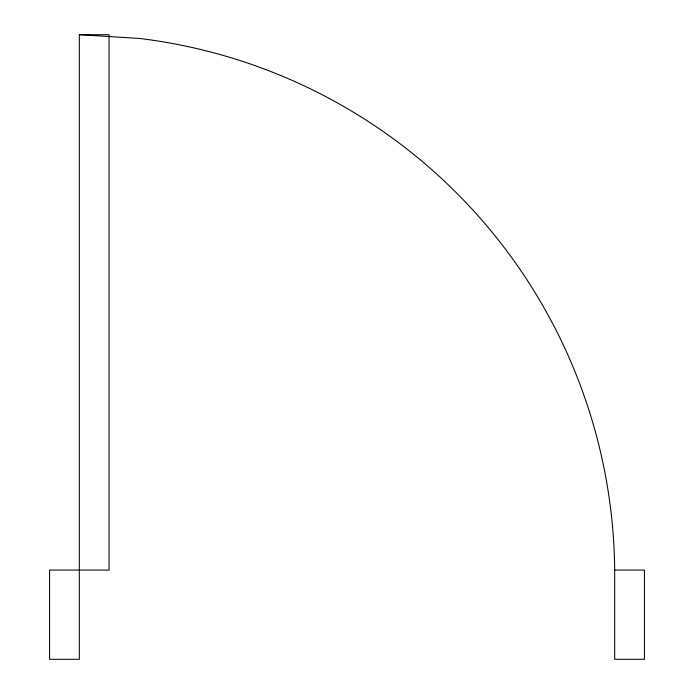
<?xml version="1.0" encoding="UTF-8"?>
<svg xmlns="http://www.w3.org/2000/svg" width="694" height="694" viewBox="0 0 694 694"><rect width="100%" height="100%" fill="white"/><g stroke="black" fill="none" stroke-linecap="round" stroke-linejoin="round"><path stroke-width="1.04" d="M79.316 34.7L109.053 34.7L109.053 570.069L49.569 570.069L49.569 659.3L79.316 659.3L79.316 34.7L139.824 38.482A540.531 540.531 0 0 1 614.684 570.069L614.684 659.3L644.431 659.3L644.431 570.069L614.684 570.069"/></g></svg>
